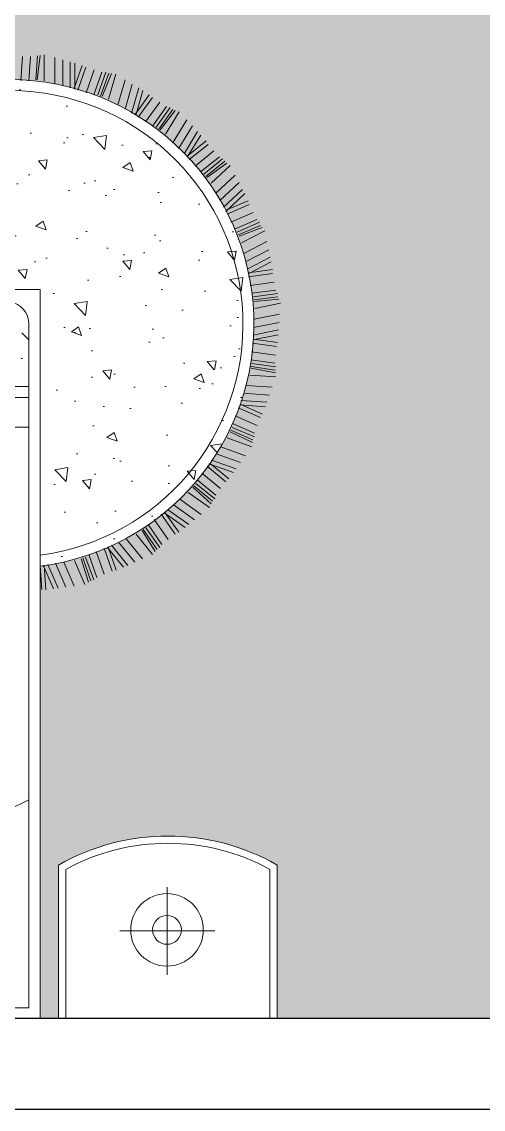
# Model space of a CAD drawing. Header units: millimetres. Extents: x 3162 to 221128, y -144913 to 11496.
# Drawn here: x 163638 to 164903, y -23712 to -20727 of the extents above; entities that cross this region are included whole.
import ezdxf
from ezdxf.xclip import XClip

# ---------------------------------------------------------------- set-up
doc = ezdxf.new("R2010")
doc.units = ezdxf.units.MM
doc.header["$LTSCALE"] = 10
doc.header["$XCLIPFRAME"] = 2
doc.layers.add('FC-Hatch【平面填充】', color=250, linetype='Continuous', lineweight=0)
doc.layers.add('FF-【活动成品家具】', color=51, linetype='Continuous', lineweight=0)
doc.layers.add('WALL_NEW【新建墙体】', color=4, linetype='Continuous')
doc.layers.add('WALL【墙体】', color=7, linetype='Continuous')

# ---------------------------------------------------------------- blocks, each defined once
blk = doc.blocks.new('1800平10108344')
h = blk.add_hatch()
h.set_pattern_fill('MUDST', color=8, scale=200, angle=45, style=0)
h.set_pattern_definition([(45, (-6314.96654954215, -6597.64643323257), (35.35533905932739, 106.0660171779821), [50, -50, 0, -50, 0, -50])])
h.paths.add_polyline_path([(814.8750931662506, -644.198601832104, 0.3255952593889079), (864.8750931662506, -587.2368604971853), (864.8750931661925, -482.097248963706), (-322.9002261120477, -482.097248963706), (-322.9002261120477, -644.198601832104)])
h.paths.add_polyline_path([(-504.782200044021, 803.3042204226219, -0.019127222593629), (-869.20568917942, 802.7682136987422), (-869.2056891794783, -300.2152750317182), (-504.782200044021, -300.2152750317182)])
h = blk.add_hatch()
h.set_pattern_fill('AR-CONC', color=8, scale=40, style=0)
h.set_pattern_definition([(50, (-6066.902988381275, -21172.4888997891), (286.9040730403013, -25.10085399303804), [30, -330]), (355, (-6066.902988381275, -21172.4888997891), (-55.50053344520001, 300.8768534800048), [24, -264]), (100.4514, (-6042.994316381285, -21174.5806357891), (231.4037526856086, 275.7758168243814), [25.49607599999983, -280.4568447999971]), (46.18419999999999, (-6066.902988381275, -21092.4888997891), (426.8964194502578, -66.20760573160723), [45, -495]), (96.63559999999995, (-6031.328290381294, -21098.0062225891), (373.8650822194813, 389.6471483601767), [38.24411519999964, -420.6851999999972]), (351.1842000000001, (-6066.902988381275, -21092.4888997891), (373.8647780534508, 389.6474403701299), [36, -396]), (21, (-6026.902988381277, -21112.48889978909), (238.7628208473846, -161.0475562661355), [30, -330]), (326, (-6026.902988381277, -21112.48889978909), (97.32613276863268, 290.0600180187412), [24, -264]), (71.45140000000002, (-6007.006095181278, -21125.90954218911), (336.0890514325959, 129.0121986839809), [25.496076, -280.4568448000001]), (37.50000000000001, (-6066.902988381275, -21172.4888997891), (4.863942126916267, 133.1575415325246), [0, -260.8, 0, -268, 0, -265]), (7.499999999999999, (-6066.902988381275, -21172.4888997891), (105.2278149768594, 157.764684752944), [0, -152.8, 0, -254.8, 0, -101]), (327.5, (-6156.102988381288, -21172.4888997891), (213.5289744689636, -9.02194869375192), [0, -100, 0, -312, 0, -414]), (317.5, (-6196.102988381288, -21172.4888997891), (233.2744677369545, 40.04199293292706), [0, -130, 0, -207.2, 0, -294])])
h.paths.add_polyline_path([(895.7943108205801, -677.7087736441607), (147.8499313571956, -677.7087736441607, 2.02097683604129), (895.7943108205801, 81.43484854177223)])
at = {"ltscale": 300}
for p, q in [((-1554.205689179419, 1322.291226355839), (1545.79431082058, 1322.291226355839)), ((-904.20568917942, -677.7087736441607), (-904.20568917942, 1322.291226355839)), ((895.7943108205801, -677.7087736441607), (895.7943108205801, 1322.291226355839)), ((-904.20568917942, -677.7087736441607), (895.7943108205801, -677.7087736441607))]:
    blk.add_line(p, q, dxfattribs=at)
at = {"color": 8}
for p, q in [((-1251.827950284758, 1203.028577109129), (-1251.827950284758, 962.5654453117604)), ((1243.416571925918, 1203.028577109129), (1243.416571925918, 962.5654453117604)), ((-1383.376868650783, 1082.797024328058), (-1122.863734627317, 1082.797024328058)), ((1374.965490291943, 1082.797024328058), (1114.452356268477, 1082.797024328058)), ((-423.9456713494728, 807.2046215056325), (-423.9456713494728, -644.198601832104)), ((-393.6320809043828, 809.0223431152991), (-393.6320809043828, -644.198601832104)), ((-322.9002261120477, 814.0186090650967), (-322.9002261120477, -644.198601832104)), ((899.7282023886219, 145.8454342429613), (895.538506272307, 79.49388422291669)), ((903.8343967340187, 78.50956632687304), (932.242023210856, 144.2192106415896)), ((910.8879432771936, 146.2963997825863), (906.6982471608791, 79.94484976254171)), ((916.6938738351454, 76.70103604387259), (945.101500312041, 142.4106803585891)), ((937.4668691111146, 73.77956491951771), (965.874495587952, 139.4892092342634)), ((960.2182525597163, 70.57985737129637), (988.6258790366117, 136.2895016860129)), ((989.8939600967567, 66.40632719366114), (1018.301586573652, 132.1159715083777)), ((1027.817256999667, 125.879711932168), (1008.351284815697, 61.11685618247427)), ((1034.160735784622, 121.957257612783), (1012.224971008778, 59.19656954047969)), ((1042.903371033666, 119.1376727747119), (1020.189995210909, 56.65420054126298)), ((1050.74242671486, 112.5087207134202), (1028.806661939015, 49.74803264111689)), ((1070.871867299429, 103.6902625709917), (1048.936102523585, 40.92957449865934)), ((1093.232682574249, 94.98641879389471), (1071.296917798463, 32.22573072154773)), ((1104.100259044673, 92.40979924931891), (1082.164494268829, 29.64911117701559)), ((1079.019608347793, 29.03970954277611), (1124.102052844886, 84.64837609919778)), ((1090.914285523875, 23.82879906793823), (1135.996730020968, 79.4374656243599)), ((1110.12875830871, 15.41117696512083), (1155.211202805745, 71.0198435215425)), ((1131.173187977285, 6.191873458665213), (1176.255632474378, 61.80054001508688)), ((1158.622434812772, -5.833300973928997), (1203.704879309807, 49.77536558249265)), ((1211.185160166002, 41.20306627183163), (1174.96822966286, -15.90635066492541)), ((1216.235140039585, 35.71461710474978), (1178.180181928212, -18.80053589654562)), ((1223.892859772546, 30.64085535943741), (1185.16391847952, -23.39756476857292)), ((1229.652752142108, 22.14277091092663), (1191.597794030793, -32.37238209036878)), ((1246.656546932238, 8.22046704289096), (1208.601588820922, -46.29468595840443)), ((1265.839893571858, -6.193490358011331), (1227.784935460542, -60.7086433593504)), ((1234.36166946846, -65.86007520508429), (1292.775373315904, -24.47662681272777)), ((1275.609307193197, -11.6065989024355), (1237.554349081823, -66.12175190373091)), ((1244.409372927854, -74.08689648019208), (1302.823076775239, -32.70344808785012)), ((1260.640273675439, -87.37637303821975), (1319.053977522882, -45.99292464583412)), ((1278.416980487353, -101.9315189372864), (1336.830684334738, -60.54807054494449)), ((1301.603981555381, -120.9164854487317), (1360.017685402767, -79.53303705634606)), ((1364.907798477972, -89.80560787726426), (1314.625953709648, -135.0260418050311)), ((1368.289745535061, -96.45299872524627), (1316.937956241483, -138.6794771476561)), ((1374.294611711113, -103.4046396800695), (1322.422453350446, -144.990225291127)), ((1377.548155901837, -113.1415924684261), (1326.196366608259, -155.3680708908359)), ((1390.165211225103, -131.1351884744508), (1338.813421931525, -173.3616668968607)), ((1404.748348167166, -150.1902422182174), (1353.396558873588, -192.4167206406709)), ((1358.33957006532, -199.1515050196467), (1425.752256073639, -175.0624958419357)), ((1412.695046223234, -158.0383742650883), (1361.343256929656, -200.2648526874691)), ((1365.795107607555, -209.7840913962427), (1433.207793615875, -185.6950822185172)), ((1377.838664660987, -226.9598027284374), (1445.251350669248, -202.8707935507264)), ((1391.029231594992, -245.7713024342083), (1458.441917603253, -221.6822932564974)), ((1408.23431309982, -270.3080329087243), (1475.646999108081, -246.2190237310133)), ((1477.584267086349, -257.4299964782404), (1416.966682455153, -287.407654682349)), ((1479.047357785108, -264.7433224377601), (1418.207264602359, -291.5493815499504)), ((1482.954016950331, -273.0572711941204), (1421.785762208281, -299.1058096448542)), ((1483.459912473569, -283.3109470775672), (1422.619819290819, -310.1170061897865)), ((864.8750931661925, -300.2152750317182), (-869.2056891794783, -300.2152750317182)), ((1490.754479055817, -304.0413325210684), (1429.914385873068, -330.8473916332587)), ((1499.655841746833, -326.3242564426182), (1438.815748564084, -353.1303155548521)), ((1441.758436412259, -360.9489643192501), (1513.170414052671, -355.9409659670055)), ((1505.190453996416, -336.0253519407852), (1444.350360813725, -362.8314110529755)), ((864.8750931661925, -381.0518037262518), (-869.2056891794783, -381.0518037262664)), ((1446.068864924717, -373.198745506641), (1517.480842565128, -368.1907471543964)), ((1453.031862752803, -392.9868476771371), (1524.443840393273, -387.978849324878)), ((864.8750931661925, -411.3653941713417), (-869.2056891794783, -411.3653941713417)), ((1460.658005802252, -414.6595383132952), (1532.069983442721, -409.651539961007)), ((1470.605145556736, -442.9282556997056), (1542.017123197205, -437.9202573474612)), ((1539.533031386439, -475.7446103581606), (1473.716865701019, -485.1421673854201)), ((1540.857867774903, -449.2381654591152), (1474.400272225961, -461.7497421692242)), ((1540.293591371388, -456.6750305999883), (1474.477425685967, -466.0725876272045)), ((1541.812304487392, -465.7346796124327), (1475.884522991953, -474.3142699700402)), ((1540.964104594663, -497.6743073859832), (1475.147938909242, -507.0718644131993)), ((1543.523519684852, -521.5324789556324), (1477.707353999431, -530.9300359828482)), ((1546.235569256707, -532.3670520315791), (1480.419403571286, -541.7646090587949)), ((1478.431472808239, -539.2526757217565), (1548.546442387334, -553.6971085226978)), ((1479.277107527014, -552.2111414882966), (1549.392077106051, -566.6555742892087)), ((1480.643132434576, -573.1440414836543), (1550.758102013613, -587.5884742846101)), ((1482.139255456743, -596.0705587316622), (1552.25422503578, -610.5149915326037)), ((1484.090719610336, -625.9747015822068), (1554.205689189432, -640.4191343831479)), ((1547.486093331769, -658.0134264467196), (1481.575139063643, -649.3055075752201)), ((1550.035887038102, -651.004580390625), (1482.66713640996, -645.1221491987963)), ((1541.608825928066, -676.1706578300946), (1475.69787165994, -667.4627389585947)), ((1546.504224394332, -667.1468629931187), (1480.706478099572, -657.6211962897942)), ((81.25157333153766, -697.6732411353296), (147.1625275997212, -688.9653222638298)), ((85.22392595093696, -721.3372089116747), (151.1348802191205, -712.6292900401749)), ((1533.09791698982, -721.3372089116747), (1467.186962721695, -712.6292900401749)), ((1537.070269609219, -697.6732411353296), (1471.159315341094, -688.9653222638298)), ((85.53557936684228, -732.5017088452001), (151.4465336349676, -723.7937899737008)), ((152.6830350290402, -720.8386686376614), (89.06518005038376, -753.6642550898393)), ((155.3649109625257, -733.5447488584468), (91.74705598386936, -766.3703353106392)), ((1462.956931978289, -733.5447488584468), (1526.574786956946, -766.3703353106392)), ((1465.638807911775, -720.8386686376614), (1529.256662890431, -753.6642550898393)), ((1532.786263573973, -732.5017088452001), (1466.875309305847, -723.7937899737008)), ((159.6971707938355, -754.0699492476997), (96.07931581512095, -786.8955356998923)), ((1458.62467214698, -754.0699492476997), (1522.242527125636, -786.8955356998923)), ((164.4420283991494, -776.5499382051493), (100.824173420493, -809.3755246572982)), ((106.6993484867853, -808.4032971318665), (168.6026163476053, -790.7087736441607)), ((107.1529807901825, -815.8477305365376), (171.2879272323334, -794.4033792341942)), ((1447.690871925501, -805.87165304691), (1511.308726904215, -838.6972394990587)), ((1453.879814541665, -776.5499382051493), (1517.497669520322, -809.3755246572982)), ((177.6105646305368, -812.5327916816024), (107.5456443578005, -827.2180749676044)), ((1496.681798435747, -862.3560010942311), (1435.894005179696, -835.4315524523989)), ((1500.091428699321, -853.8261622198771), (1438.973999804002, -827.6585939562501)), ((1504.437633173773, -847.7651492971781), (1441.154159509053, -823.9249832145723)), ((191.3143127093208, -839.1837440203525), (121.2493924365844, -853.8690273063402)), ((201.8205231116735, -859.616147701803), (131.7556028389372, -874.3014309877907)), ((1479.361762027256, -889.205127787296), (1418.244333131879, -863.0375595236547)), ((1489.533343913557, -869.7244064405676), (1428.41591501818, -843.5568381769262)), ((211.413146766834, -878.2718143389211), (141.3482264940394, -892.9570976249088)), ((217.3514393719379, -889.8205637965729), (147.2865190992015, -904.5058470826044)), ((157.9039958034991, -923.1493615842336), (214.5273298303946, -888.3085839337582)), ((1404.329215155623, -892.2395406730792), (1456.731710262422, -941.0117571963347)), ((1465.840010424319, -921.5862504410178), (1404.722581528942, -895.4186821773766)), ((1469.152252919797, -910.9198435356957), (1408.03482402442, -884.7522752720978)), ((164.7080240424839, -932.0064709513537), (221.3313580693793, -897.165693300878)), ((176.5606700435164, -952.869781787027), (233.1840040704119, -918.0290041365514)), ((1388.609490361938, -922.3461240713804), (1441.011985468736, -971.1183405946795)), ((1398.318731039122, -903.7508835045738), (1450.721226145921, -952.5231000278728)), ((186.6100817592814, -972.4138066136657), (243.2334157861769, -937.57302896319)), ((188.5074740302516, -982.5030931084327), (245.5590621521114, -948.3680958712357)), ((1377.975556511374, -942.7123467963538), (1430.378051618172, -991.4845633196527)), ((193.509828904178, -990.2076486097502), (250.1331629310735, -955.3668709592747)), ((195.9551233868696, -997.253633698856), (251.9261552982498, -959.3010956454236)), ((262.9055890918826, -975.0523931452916), (199.4009081387194, -1008.096395551911)), ((1407.444920072914, -1024.927040902679), (1352.940169110661, -984.8972559861287)), ((1364.105212686816, -969.2769761774837), (1416.507707793615, -1018.049192700753)), ((283.2915059076622, -997.0178288921597), (219.7868249544408, -1030.061831298808)), ((298.9207140688086, -1013.858001975444), (235.4160331156454, -1046.902004382093)), ((1387.168785614369, -1042.050860104558), (1335.377682199352, -1000.364371278308)), ((1396.040128022607, -1036.884325165287), (1344.770640345348, -994.5579577694735)), ((1401.62464293366, -1029.590703090784), (1349.833539518644, -987.9042142644904)), ((313.1908558398718, -1029.233806998221), (249.6861748866504, -1062.27780940487)), ((322.024755761202, -1038.752165327212), (258.5200748080388, -1071.79616773386)), ((273.7737866902025, -1086.88376921181), (318.8974445772474, -1038.058189414893)), ((282.7151226141723, -1093.576728087559), (327.8387805012171, -1044.751148290685)), ((1350.361907145125, -1085.597141372986), (1298.57080373005, -1043.910652546692)), ((1299.049746561795, -1040.743273255866), (1336.350428460166, -1101.844907668783)), ((1356.42908484675, -1076.219906100552), (1304.637981431733, -1034.533417274302)), ((1372.118557857233, -1058.064923508849), (1320.327454442158, -1016.378434682556)), ((299.757094248489, -1110.468565141768), (344.8807521355338, -1061.642985344879)), ((1275.790292814199, -1065.492291880291), (1313.09097471257, -1126.593926293208)), ((1290.156424373097, -1050.206135061205), (1327.457106271467, -1111.307769474166)), ((314.7067613109248, -1126.576545678763), (359.8304191979696, -1077.750965881874)), ((319.255850049085, -1135.779783753271), (364.9822984841886, -1087.518270545304)), ((326.1513682320365, -1141.849014243635), (371.2750261191394, -1093.023434446761)), ((330.4069685887662, -1147.973982536365), (374.0629705829197, -1096.328023858004)), ((1239.532907860994, -1104.071645686927), (1276.833589759364, -1165.173280099858)), ((1260.055952945142, -1082.234278802541), (1297.356634843512, -1143.335913215473)), ((388.8849063951056, -1108.533004732118), (336.6503164331661, -1157.485003767128)), ((414.4410617569809, -1124.183848002911), (362.2064717950416, -1173.135847037949)), ((1242.107062032854, -1180.369354094946), (1203.483393309871, -1126.255640879259)), ((1252.043345444428, -1177.787867823747), (1214.094586704741, -1123.198734713543)), ((1259.38856707944, -1172.271397132368), (1220.764898356516, -1118.157683916681)), ((1266.251253554132, -1169.350968168481), (1224.567593330575, -1116.100390441235)), ((434.0341208064929, -1136.18283188912), (381.7995308446116, -1185.134830924158)), ((451.923429559858, -1147.138422178701), (399.6888395979186, -1196.090421213754)), ((462.9977668527279, -1153.920456285341), (410.7631768907887, -1202.872455320379)), ((429.5218259216053, -1213.285165394089), (459.7991923903463, -1154.09595334217)), ((439.9373315489499, -1217.317587636979), (470.2146980176912, -1158.128375585016)), ((1146.491915456019, -1162.048587508557), (1165.92436320876, -1230.948011108107)), ((1194.916436379368, -1212.370444160639), (1156.292767656443, -1158.256730944951)), ((1157.608498694491, -1155.336023899785), (1177.040946447232, -1224.235447499333)), ((1203.288574472593, -1204.977847163231), (1164.664905749669, -1150.864133947543)), ((1223.294394947356, -1191.729069733541), (1184.670726224431, -1137.615356517854)), ((460.9047037422422, -1228.985160630487), (491.1820702109833, -1169.795948578525)), ((479.6458777355145, -1240.462441650467), (509.9232442042556, -1181.273229598548)), ((486.5092778398539, -1248.09706923872), (517.5192650924437, -1189.288375712989)), ((494.7865502932109, -1252.080847657576), (525.0639167618937, -1192.891635605658)), ((1108.866561393137, -1184.768030797189), (1128.299009145877, -1253.667454396738)), ((1128.534363272425, -1172.891956258114), (1147.966811025224, -1241.791379857677)), ((500.5368381135048, -1256.83053827555), (528.6400442353914, -1195.321503462837)), ((546.2052068928024, -1203.074980113873), (509.114708502311, -1264.304429949363)), ((575.0362176692578, -1211.250479461058), (537.9457192787667, -1272.479929296547)), ((597.1400000497815, -1217.51836440702), (560.0495016592321, -1278.747814242553)), ((617.3217075932771, -1223.241213950081), (580.2312092027857, -1284.4706637856)), ((1043.926880635554, -1280.284308208676), (1021.335187422344, -1217.756737158997)), ((1065.106737593829, -1274.421438477453), (1042.515044380619, -1211.893867427774)), ((1075.371033323579, -1274.616457901604), (1053.557489353115, -1211.813185351028)), ((1083.932200196082, -1271.286269988297), (1061.340506982873, -1208.758698938632)), ((1091.328321945038, -1270.32566910483), (1065.557238848938, -1207.803650311645)), ((1083.212915416632, -1200.258557582259), (1102.645363169373, -1269.157981181808)), ((629.8151493223268, -1226.78393139044), (592.7246509318356, -1288.01338122593)), ((613.5969939277857, -1292.978936824307), (626.7825352169457, -1227.815885602598)), ((624.7141988538788, -1294.051756123605), (637.899740143097, -1228.888704901896)), ((648.0519175299559, -1299.62973454305), (661.2374588191743, -1234.466683321341)), ((669.1946513141155, -1305.625098617878), (682.3801926033337, -1240.462047396169)), ((677.8633357968645, -1311.124890317733), (691.8569929735968, -1246.130588241096)), ((686.9084750886541, -1312.727758044362), (700.0940163778723, -1247.564706822639)), ((693.7269778308107, -1315.749908162761), (704.1931018460309, -1248.939640942714)), ((723.1987635896076, -1251.666573477196), (704.0031893583946, -1320.63236592499)), ((753.1663656044401, -1251.760389514631), (733.9707913731689, -1320.726181962425)), ((776.1415348948213, -1251.83231516763), (756.9459606635501, -1320.798107615381)), ((797.118856305198, -1251.897986393829), (777.9232820739271, -1320.86377884158)), ((810.1048210511218, -1251.93864002217), (790.9092468199087, -1320.904432469964)), ((823.34166957892, -1318.088211306269), (818.4574744109414, -1251.784166322774)), ((847.3188829064604, -1317.162902009804), (842.4346877385395, -1250.858857026309)), ((869.2951166383573, -1317.231700413031), (864.4109214703785, -1250.927655429564)), ((888.2683383558178, -1319.291841501704), (883.3841431878391, -1252.987796518238)), ((895.6493588639421, -1320.362312071738), (887.7021762336369, -1253.20582432732)), ((906.738774076919, -1250.703968634145), (906.8617719318137, -1322.291226365822)), ((935.6204073813279, -1242.709143455504), (935.7434052362222, -1314.29640118721)), ((957.763000379724, -1236.579775418839), (957.8859982346183, -1308.167033150501)), ((977.9801436928101, -1230.983397793781), (978.1031415477044, -1302.570655525487)), ((1011.032277578139, -1292.503962885457), (988.4405843649292, -1229.976391835822)), ((990.4955218572287, -1227.518972516511), (990.618519712123, -1299.106230248217)), ((1021.088452880503, -1287.644279263506), (998.496759667294, -1225.116708213827))]:
    blk.add_line(p, q, dxfattribs=at)
at = {"ltscale": 300}
for points in [[(-1554.205689179419, 1322.291226355839), (-1554.205689179419, 902.2912263558536, 0.2666666666666655), (-954.20568917942, 902.2912263558536), (-954.20568917942, 1322.291226355839)], [(1545.79431082058, 1322.291226355839), (1545.79431082058, 902.2912263558536, -0.2666666666666655), (945.7943108205801, 902.2912263558536), (945.7943108205801, 1322.291226355839)]]:
    blk.add_lwpolyline(points, format="xyb", dxfattribs=at)
at = {"color": 8}
for points in [[(-1534.20568917942, 1322.291226355839), (-1534.20568917942, 914.0013967781706, 0.2561077515082692), (-974.2056891794199, 914.0013967781706), (-974.2056891794199, 1322.291226355839)], [(-899.2056891793616, 1322.291226355839, 0.3964203090927425), (-869.20568917942, 1293.999591670363), (-4.205689179420003, 1293.999591670363), (864.8750931661342, 1293.999591670363)], [(1525.79431082058, 1322.291226355839), (1525.79431082058, 914.0013967781706, -0.2561077515082692), (965.79431082058, 914.0013967781706), (965.79431082058, 1322.291226355839)], [(864.8750931661342, 1293.999591670363), (864.8750931662506, -587.2368604971853, -0.3255952593889215), (814.8750931662506, -644.198601832104), (-819.2056891794783, -644.198601832104, -0.3823866460707117), (-869.2056891794783, -591.8676727820857), (-869.20568917942, 1293.999591670363)], [(864.8750931661342, 722.6240815700293, 0.1659884038341363), (82.32814659911674, 834.8305617764854, -0.137674179117062), (-64.98194845498074, 841.2465369151614, -0.0423191286792493), (-869.20568917942, 802.7682136987422)]]:
    blk.add_lwpolyline(points, format="xyb", dxfattribs=at)
for centre, radius in [((-1251.827950284758, 1080.000927062327), 99.59608316313096), ((1243.416571925918, 1080.000927062327), 99.59608316313096), ((-1251.827950284758, 1080.000927062327), 39.59608316313097), ((1243.416571925918, 1080.000927062327), 39.59608316313097)]:
    blk.add_circle(centre, radius, dxfattribs=at)
for centre, radius, start, end in [((-340.5757568621193, 1171.840006569153), 308.4516537023845, 175.3048403126296, 198.694185993137), ((-665.1352307311607, 952.7242431978084), 244.964437246083, 40.41890206574265, 85.98709623928427), ((-535.2608112267335, 1469.486093485015), 294.8034295215505, 247.517850160584, 264.2669620578548), ((-2263.367823825218, 935.7674113371322), 1636.376012811697, 4.809846188579033, 9.189180118390436), ((305.4490844666725, 1177.147242278341), 194.3203121079686, 174.110023531981, 233.4289022365947), ((293.8970404527499, 2033.708164456927), 856.1328329234996, 257.7438270007385, 273.6284339753897), ((95.01174138265196, 952.7242431978084), 244.964437246083, 40.41890206574265, 85.98709623928427), ((-245.0951330565149, 1072.773596801329), 378.2611411277968, 353.4946931068917, 19.18669350601253), ((474.2098718659254, 812.5978122547676), 387.7802015586638, 68.20259092298168, 108.9817016047522), ((-376.8024002005113, 4551.252787454971), 3380.322350080506, 266.8133657138578, 276.1602113361529), ((-68.93658271699678, 965.7470911813871), 204.1370310384025, 94.01290376071572, 139.5810979342573), ((3.079326113802378, 946.0854911446513), 244.964437246083, 94.01290376071572, 139.5810979342573), ((-207.3580169700435, 1170.508490225184), 194.3203121079686, 306.5710977634054, 5.889976468018983), ((141.654544793826, 1106.861774937424), 176.7342990056745, 151.7736401015836, 201.6982653057709), ((733.7376179359852, 946.0854911446513), 244.964437246083, 94.01290376071572, 139.5810979342573), ((709.5634172830032, 965.7470911813871), 204.1370310384025, 94.01290376071572, 139.5810979342573), ((641.0442040037015, 1327.257095698718), 156.2825653921942, 261.5958163143629, 298.9091770987737), ((523.3002748521394, 1170.508490225184), 194.3203121079759, 333.7371454856637, 5.889976468018983), ((1212.617881470534, 1044.504753875502), 517.0481549146743, 163.6045662288496, 172.3272985807193), ((-140.3686297503882, 979.3444236130887), 145.4537954593438, 79.82603620276937, 125.2666464334985), ((638.1313702496118, 979.3444236130887), 145.4537954593438, 79.82603620276937, 125.2666464334985), ((523.3002748521394, 1170.508490225184), 194.3203121079686, 320.9404226212444, 333.7371454856637), ((741.4993252996353, 1072.95784091785), 45.86698251802695, 165.3506077622691, 223.2684427761055), ((-665.8218428242252, 1043.022417050379), 44.61701382252853, 314.4735958910628, 42.1713407442905), ((-2993.946857658039, 1118.714140358788), 2361.831884243083, 357.3905416970287, 358.8876449913049), ((-189.2136319677229, 1019.470280361536), 168.1089103948723, 337.0169649847761, 7.536755788806587), ((173.895543880586, 996.2951350780933), 54.71511327153296, 142.0832898226533, 220.9020047867106), ((541.44465985446, 1019.470280361536), 168.1089103948723, 337.0169649847761, 7.536755788806587), ((-1124.423758795368, 936.1637841126794), 495.5711040997753, 344.0243031186419, 8.707091193186702), ((-454.6978876471404, 819.7088132291683), 194.3203121079686, 126.5710977634053, 185.889976468019), ((-235.6422264997964, 945.6178085988213), 96.23079412335743, 331.3716424224373, 24.12670055974385), ((-308.9577611029964, 828.4435283654019), 224.6357331912289, 5.357655483834141, 44.16478220700352), ((-207.3580169700435, 813.0700611760257), 194.3203121079686, 4.318127074470941, 53.42890223659466), ((305.4490844666725, 819.7088132291683), 194.3203121079686, 126.5710977634053, 172.3640599332451), ((-196.7298251512111, 940.0108005777147), 329.9049856050467, 343.7954346790832, 3.555411715367066), ((469.5422388970037, 828.4435283654019), 224.6357331912289, 5.357655483834141, 44.16478220700352), ((148.286414185306, 938.5607702512497), 183.372428115909, 175.2232846649929, 196.2300443404465), ((1150.773473322682, 929.8500634377707), 455.1964164686564, 176.9801461243082, 197.4789720270935), ((-648.8032156649277, 1100.559253817802), 238.2773532449324, 274.4836353730449, 291.9350013767873), ((129.6967843350721, 1100.559253817802), 238.2773532449324, 274.4836353730449, 291.9350013767873), ((733.7376179359852, 1037.493060256383), 244.964437246083, 220.4189020657426, 265.9870962392843), ((-384.620332765684, -967.5035733978146), 1786.788587021654, 97.8585245743578, 98.4762622717313), ((-665.1352307311607, 1044.13181230954), 244.964437246083, 274.0129037607157, 278.3416578841207), ((811.4670336582927, -583.5088975384277), 640.2695540786406, 188.4603723823122, 82.43181917837144)]:
    blk.add_arc(centre, radius, start, end, dxfattribs=at)
at = {"ltscale": 300}
blk.add_arc((811.4670336582927, -583.5088975384277), 670.2695540786406, 188.079111576294, 82.77240808199429, dxfattribs=at)
blk = doc.blocks.new('海龙_05091009')
at = {"layer": 'FC-Hatch【平面填充】'}
h = blk.add_hatch(dxfattribs=at)
h.set_pattern_fill('AR-SAND', color=256, scale=2.5)
h.set_pattern_definition([(37.50000000000001, (-3374.999999999993, -1675), (-4.000078239960113, 122.3533093323356), [0, -96.52, 0, -107.95, 0, -103.1875]), (7.499999999999999, (-3374.999999999993, -1675), (112.3808207845006, 179.2062751420886), [0, -52.07, 0, -86.995, 0, -33.33750000000001]), (327.5, (-3453.104999999996, -1675), (197.7480925603645, 0.3592961696364405), [0, -31.75, 0, -114.3, 0, -149.225]), (317.5, (-3453.104999999996, -1675), (190.8891131180743, 55.73233081430408), [0, -15.875, 0, -74.92999999999998, 0, -85.72499999999998])])
h.paths.add_polyline_path([(1175, -259.9775265478675), (1174.999999999978, 75.04494690475984), (1174.999999999978, 1075.000000000014), (1174.999999999978, 1194.999999999996), (1073.989994542426, 1194.999999999996), (1073.989994542426, 1206.999999999996), (754.9999999999854, 1207), (289.7333247738497, 1207), (277.9573729401818, 1207), (277.9573729401818, 1195), (174.9999999999854, 1195), (174.9999999999854, 1675), (-209.9999999999927, 1675), (-209.9999999999927, 1225), (-584.9999999999927, 1225), (-584.9999999999927, 1125), (-1334.999999999993, 1125), (-1334.999999999993, 1225), (-1709.999999999993, 1225), (-1709.999999999993, 1675), (-1895.000000001273, 1675), (-1895.000000001331, 1075.000000003365), (-3095.000000000109, 1075.000000003365), (-3174.999999999994, 1074.999999999993), (-3174.999999999994, 1675), (-3374.999999999993, 1675), (-3374.999999999993, 800), (-3374.999999999993, -800.0000000000073), (-3374.999999999993, -1674.999999999993), (-3174.999999999994, -1674.999999999993), (-3174.999999999994, -1074.999999999993), (-3094.999999999993, -1074.999999999993), (-3094.999999999993, -1674.999999999993), (-2509.999999999994, -1674.999999999993), (-2509.999999999994, -1255.000000000014, -0.2666666666666654), (-1909.999999999993, -1255.000000000014), (-1909.999999999993, -1675), (-1859.999999999993, -1675), (-1859.999999999993, 325), (-807.9443794633335, 325, -0.0829619080701777), (-741.2806307262144, 535.6082090783018), (-746.4526745225447, 538.7906078367523), (-740.3093443774777, 537.5029942471155, -0.0676040327796236), (-636.907743844029, 685.3611857642572), (-641.029393316865, 689.8209732605354), (-635.4612685072861, 686.923657238367, -0.0676040327796258), (-496.0024171537441, 801.4014479698126), (-498.7679884170356, 806.8078621675741), (-494.1880312875073, 802.5157243878275, -0.0676040327796106), (-329.0149541370192, 875.1228202960447), (-330.2193374217168, 881.0748921868), (-326.9672224407623, 875.706260873485, -0.1366377528075043), (32.65171954385005, 877.2826912150557), (34.71527211875218, 882.9940351601178), (34.7044876002401, 876.7172256424711, -0.0676040327796336), (200.5077675359789, 805.5610020625135), (204.035700139073, 810.5038140594188), (202.331852598727, 804.4626752937181, -0.0676040327796243), (342.7889777781893, 691.2119279323015), (347.5196397874461, 695.0196222269988), (344.2490958027847, 689.6621978392502, -0.0676040327796399), (448.9430038000572, 542.7162165404334), (454.5255436557127, 545.1063938662373), (449.930864512251, 540.8300195145422, -0.0676040327796321), (511.0968871138974, 371.0871154781635), (517.1172733732674, 371.8825073171065), (511.5392254038088, 369.0043421240625, -0.0676040327796099), (524.6409585294022, 189.0535700204345), (530.6526866850327, 188.1951857984676), (524.5049681896269, 186.9286901097584, -0.0676040327796234), (488.5707162296966, 10.11617548570939), (494.127923906024, 7.667677633759012), (487.866483041631, 8.106781640784902, -0.0676040327796205), (405.5613250757887, -152.454100157407), (410.2518596021109, -156.3111177548489), (404.3410787933098, -154.1989803875112, -0.067604032779623), (281.7692118668201, -286.6001632740481), (285.2451977550373, -291.579643266421), (280.123452574473, -287.9511201049354, -0.0676040327796235), (126.3754713283051, -382.3730140402222), (128.3791106066273, -388.1056511760289), (124.4262574639651, -383.2298531839551, -0.0676040327796108), (-49.0950536830278, -432.6696182462329), (-48.71236177378159, -438.7302490543188), (-51.20315784414561, -432.9687918633209, -0.0033102513488365), (-59.99999999999272, -434.1436221859366), (-59.99999999999272, -1675), (-9.999999999992724, -1675), (-9.999999999992724, -1255.000000000014, -0.2666666666666654), (590.0000000000073, -1255.000000000014), (590.0000000000073, -1674.999999999996), (1174.999999999978, -1674.999999999996), (1174.999999999978, -1459.977526547634)])
h.paths.add_polyline_path([(-2268.75263337847, 530.6928188503407, -0.0425409077106586), (-2719.564731360595, 529.9670320907059, -0.3926926283028841), (-2742.847185532985, 555.51717163594, -0.0540132978804107), (-2733.253124120049, 637.1861347588965, -0.1043875862949472), (-2775.572007571465, 953.7108372411167, -0.0804153247872458), (-2773.909922951731, 961.6565640474292), (-2766.138984126789, 988.2983255126054), (-2766.242290633956, 1052.465689578665), (-2223.757709367659, 1053.339064823336), (-2223.654402860433, 989.1717007573062), (-2215.797720518342, 962.5550990437912, -0.0804153247678433), (-2214.110060071172, 954.6147651750326, -0.1043875862954867), (-2255.40954633891, 637.9554409587945, -0.0540132978977461), (-2245.552568787112, 556.3177930882666, -0.3926926280040245)], flags=16)
at = {"layer": 'WALL【墙体】'}
for p, q in [((-3374.999999999993, -1674.999999999993), (3374.999999999949, -1675)), ((-3624.999999999995, -1924.999999999993), (3624.999999999978, -1925))]:
    blk.add_line(p, q, dxfattribs=at)
at = {"layer": 'FF-【活动成品家具】', "xscale": -1, "rotation": 180}
blk.add_blockref('1800平10108344', (-955.7943108205727, -352.7087736441608), dxfattribs=at)

msp = doc.modelspace()

# ---------------------------------------------------------------- block references
at = {"layer": 'WALL_NEW【新建墙体】'}
ref = msp.add_blockref('海龙_05091009', (163748.6526879069, -21786.80261979931), dxfattribs=at)
XClip(ref).set_block_clipping_path([(-3624.9999999999927, -1925), (3625, 1925)])

doc.saveas('drawing.dxf')
